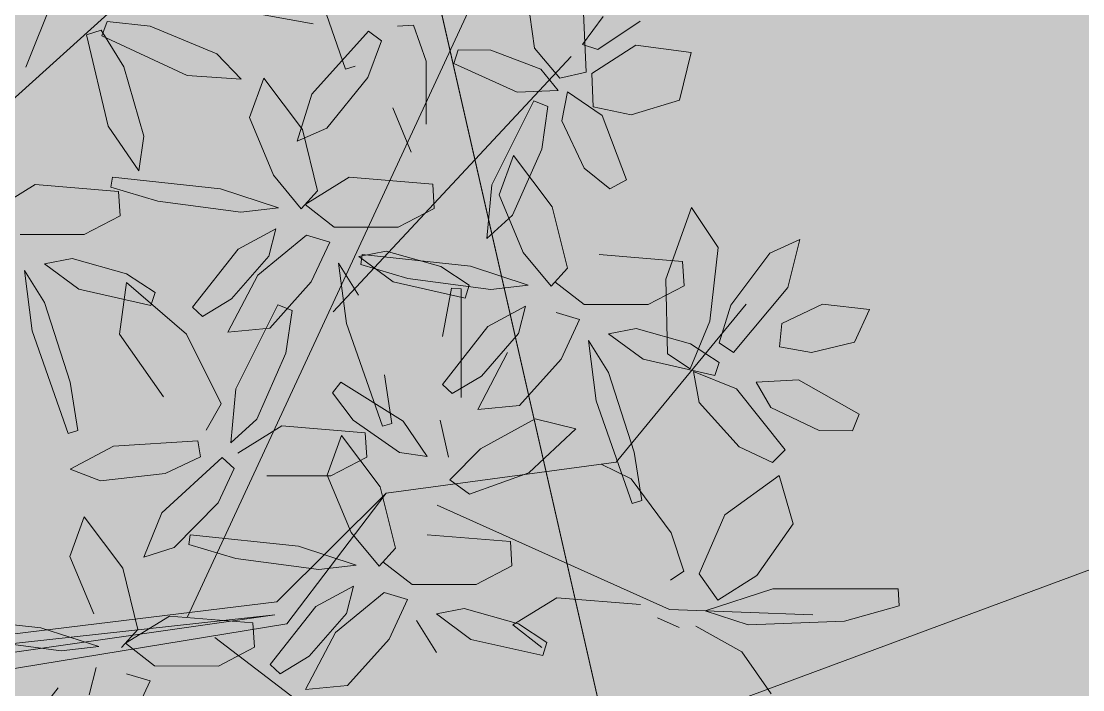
# Model space of a CAD drawing. Header units: inches. Extents: x 218980 to 233865, y 587194 to 599270.
# Drawn here: x 219161.477 to 219166.257, y 587368.45 to 587371.459 of the extents above; entities that cross this region are included whole.
import ezdxf

# ---------------------------------------------------------------- set-up
doc = ezdxf.new("R2010")
doc.units = ezdxf.units.IN
doc.header["$MEASUREMENT"] = 0
doc.linetypes.add('01', pattern=[0])
doc.layers.get('0').update_dxf_attribs({"lineweight": 0})
for name, color, linetype, lineweight in [('Forest and Steep Slope', 66, '01', 0), ('Minor Contour', 250, 'Continuous', 0), ('Proposed Urban Design', 250, 'Continuous', 0)]:
    doc.layers.add(name, color=color, linetype=linetype, lineweight=lineweight)
doc.layers.add('Open Space Within Settlement Active', color=7, linetype='01', lineweight=0, true_color=0xb1d336)
doc.layers.add('Open Space Within Settlement Passive', color=7, linetype='01', lineweight=0, true_color=0xcbe279)

# ---------------------------------------------------------------- blocks, each defined once
blk = doc.blocks.new('tree2')
at = {"color": 44}
for p, q in [((325198.4207, 3048395.6779), (325198.9797, 3048397.0774)), ((325197.5754, 3048394.8242), (325199.687, 3048396.7258)), ((325199.1493, 3048393.2041), (325200.5444, 3048396.2131)), ((325199.8049, 3048394.5767), (325200.8758, 3048395.7266)), ((325201.0785, 3048393.8998), (325201.6643, 3048394.6112)), ((325200.044, 3048393.7599), (325201.0785, 3048393.8998)), ((325199.5519, 3048393.2718), (325200.044, 3048393.7599)), ((325199.5967, 3048393.1727), (325200.044, 3048393.7599)), ((325200.2725, 3048393.7058), (325201.3189, 3048393.2363)), ((325197.6286, 3048393.0376), (325199.5519, 3048393.2718)), ((325197.5858, 3048392.9323), (325199.5429, 3048393.2131)), ((325199.5429, 3048393.2131), (325197.6089, 3048392.9998)), ((325197.6873, 3048392.8592), (325199.5967, 3048393.1727)), ((325199.2727, 3048393.1101), (325200.7782, 3048391.9633))]:
    blk.add_line(p, q, dxfattribs=at)
at = {"color": 62}
for p, q in [((325199.6989, 3048396.1308), (325199.8611, 3048395.6688)), ((325200.7113, 3048395.7635), (325200.6737, 3048396.0304)), ((325200.9286, 3048396.0086), (325200.9441, 3048395.6551)), ((325199.3744, 3048395.9347), (325199.7145, 3048395.8724)), ((325201.0207, 3048395.9059), (325200.9276, 3048395.7793)), ((325200.9966, 3048395.7577), (325201.1868, 3048395.8855)), ((325199.7087, 3048395.5569), (325199.9638, 3048395.8397)), ((325199.9638, 3048395.8397), (325200.0226, 3048395.7961)), ((325200.094, 3048395.863), (325200.1671, 3048395.8663)), ((325200.1671, 3048395.8663), (325200.2235, 3048395.7046)), ((325200.0226, 3048395.7961), (325199.961, 3048395.6307)), ((325200.3478, 3048395.6938), (325200.3682, 3048395.7557)), ((325200.3682, 3048395.7557), (325200.5143, 3048395.7537)), ((325200.5143, 3048395.7537), (325200.7393, 3048395.6681)), ((325200.8248, 3048395.6289), (325200.7113, 3048395.7635)), ((325200.9276, 3048395.7793), (325200.9966, 3048395.7577)), ((325200.9692, 3048395.6498), (325201.1684, 3048395.7771)), ((325201.1684, 3048395.7771), (325201.4167, 3048395.7433)), ((325201.4167, 3048395.7433), (325201.3641, 3048395.5291)), ((325199.2812, 3048395.7381), (325199.3899, 3048395.6243)), ((325200.2235, 3048395.7046), (325200.2237, 3048395.4216)), ((325200.634, 3048395.5655), (325200.3478, 3048395.6938)), ((325199.8611, 3048395.6688), (325199.9039, 3048395.6817)), ((325200.7393, 3048395.6681), (325200.8182, 3048395.5735)), ((325200.9441, 3048395.6551), (325200.8248, 3048395.6289)), ((325200.9753, 3048395.4989), (325200.9692, 3048395.6498)), ((325199.3899, 3048395.6243), (325199.1472, 3048395.6405)), ((325199.4927, 3048395.6285), (325199.4277, 3048395.4506)), ((325199.6664, 3048395.397), (325199.4927, 3048395.6285)), ((325199.961, 3048395.6307), (325199.7769, 3048395.4034)), ((325199.6424, 3048395.3449), (325199.7087, 3048395.5569)), ((325200.8182, 3048395.5735), (325200.634, 3048395.5655)), ((325200.8343, 3048395.4363), (325200.86, 3048395.5673)), ((325200.86, 3048395.5673), (325201.0162, 3048395.46)), ((325200.519, 3048395.1483), (325200.7079, 3048395.5269)), ((325200.7079, 3048395.5269), (325200.7719, 3048395.5012)), ((325200.7719, 3048395.5012), (325200.7448, 3048395.309)), ((325201.3641, 3048395.5291), (325201.1464, 3048395.4626)), ((325200.156, 3048395.2956), (325200.074, 3048395.495)), ((325201.1464, 3048395.4626), (325200.9753, 3048395.4989)), ((325201.0162, 3048395.46), (325201.1258, 3048395.1714)), ((325199.4277, 3048395.4506), (325199.5358, 3048395.1918)), ((325200.9349, 3048395.2227), (325200.8343, 3048395.4363)), ((325199.7769, 3048395.4034), (325199.6424, 3048395.3449)), ((325199.7348, 3048395.1216), (325199.6664, 3048395.397)), ((325200.7448, 3048395.309), (325200.6129, 3048395.0116)), ((325200.6176, 3048395.2806), (325200.5526, 3048395.1027)), ((325200.7914, 3048395.0491), (325200.6176, 3048395.2806)), ((325201.0509, 3048395.1304), (325200.9349, 3048395.2227)), ((325199.298, 3048395.1297), (325198.8112, 3048395.1821)), ((325199.5358, 3048395.1918), (325199.6615, 3048395.0399)), ((325199.6784, 3048395.0594), (325199.8773, 3048395.182)), ((325199.8773, 3048395.182), (325200.253, 3048395.151)), ((325201.1258, 3048395.1714), (325201.0509, 3048395.1304)), ((325198.8044, 3048395.1379), (325199.0159, 3048395.075)), ((325198.8381, 3048395.1183), (325198.845, 3048395.0087)), ((325199.5586, 3048395.0445), (325199.298, 3048395.1297)), ((325199.6615, 3048395.0399), (325199.7348, 3048395.1216)), ((325200.253, 3048395.151), (325200.2599, 3048395.0414)), ((325200.4962, 3048394.9062), (325200.519, 3048395.1483)), ((325199.0159, 3048395.075), (325199.3898, 3048395.0252)), ((325200.5526, 3048395.1027), (325200.6608, 3048394.8438)), ((325199.3898, 3048395.0252), (325199.5586, 3048395.0445)), ((325199.81, 3048394.9576), (325199.6784, 3048395.0594)), ((325200.2599, 3048395.0414), (325200.0981, 3048394.9572)), ((325201.3023, 3048394.724), (325201.4178, 3048395.0463)), ((325201.4178, 3048395.0463), (325201.5384, 3048394.866)), ((325198.845, 3048395.0087), (325198.6833, 3048394.9245)), ((325200.6129, 3048395.0116), (325200.4962, 3048394.9062)), ((325199.5463, 3048394.9502), (325199.3765, 3048394.8592)), ((325199.5147, 3048394.8277), (325199.5463, 3048394.9502)), ((325200.0981, 3048394.9572), (325199.81, 3048394.9576)), ((325199.6842, 3048394.9216), (325199.4649, 3048394.7414)), ((325199.7894, 3048394.8906), (325199.6842, 3048394.9216)), ((325199.7064, 3048394.7118), (325199.7894, 3048394.8906)), ((325201.771, 3048394.8411), (325201.9064, 3048394.9026)), ((325201.9064, 3048394.9026), (325201.8522, 3048394.6858)), ((325199.3765, 3048394.8592), (325199.1717, 3048394.5982)), ((325200.0441, 3048394.8493), (325199.92, 3048394.8252)), ((325199.9361, 3048394.8341), (325199.9293, 3048394.79)), ((325200.4229, 3048394.7817), (325199.9361, 3048394.8341)), ((325200.2897, 3048394.7809), (325200.0441, 3048394.8493)), ((325201.0023, 3048394.834), (325201.3779, 3048394.8031)), ((325201.5384, 3048394.866), (325201.5002, 3048394.5348)), ((325201.5958, 3048394.6068), (325201.771, 3048394.8411)), ((325198.5051, 3048394.7925), (325198.6603, 3048394.6783)), ((325198.8748, 3048394.7482), (325198.6292, 3048394.8166)), ((325199.3473, 3048394.6355), (325199.5147, 3048394.8277)), ((325199.8296, 3048394.7958), (325199.8648, 3048394.5238)), ((325199.9196, 3048394.6516), (325199.8296, 3048394.7958)), ((325199.92, 3048394.8252), (325200.0752, 3048394.711)), ((325199.9293, 3048394.79), (325200.1408, 3048394.7271)), ((325201.3779, 3048394.8031), (325201.3848, 3048394.6934)), ((325199.0028, 3048394.6639), (325198.8748, 3048394.7482)), ((325199.4649, 3048394.7414), (325199.3307, 3048394.485)), ((325200.4177, 3048394.6966), (325200.2897, 3048394.7809)), ((325200.6836, 3048394.6965), (325200.4229, 3048394.7817)), ((325198.8736, 3048394.7081), (325198.8422, 3048394.4764)), ((325199.1445, 3048394.476), (325198.8736, 3048394.7081)), ((325199.5193, 3048394.5028), (325199.7064, 3048394.7118)), ((325200.0752, 3048394.711), (325200.3989, 3048394.6384)), ((325200.1408, 3048394.7271), (325200.5147, 3048394.6773)), ((325200.3989, 3048394.6384), (325200.4177, 3048394.6966)), ((325200.5147, 3048394.6773), (325200.6836, 3048394.6965)), ((325201.3848, 3048394.6934), (325201.2231, 3048394.6093)), ((325198.6603, 3048394.6783), (325198.9841, 3048394.6057)), ((325198.9841, 3048394.6057), (325199.0028, 3048394.6639)), ((325200.3371, 3048394.6824), (325200.2969, 3048394.4654)), ((325200.3817, 3048394.6803), (325200.3371, 3048394.6824)), ((325201.8522, 3048394.6858), (325201.6071, 3048394.394)), ((325199.1717, 3048394.5982), (325199.2161, 3048394.5562)), ((325199.2161, 3048394.5562), (325199.3473, 3048394.6355)), ((325199.3665, 3048394.2297), (325199.5554, 3048394.6082)), ((325199.5554, 3048394.6082), (325199.6195, 3048394.5825)), ((325201.5433, 3048394.4375), (325201.5958, 3048394.6068)), ((325201.825, 3048394.5236), (325202.009, 3048394.6113)), ((325202.009, 3048394.6113), (325202.2192, 3048394.5877)), ((325199.6195, 3048394.5825), (325199.5924, 3048394.3903)), ((325202.2192, 3048394.5877), (325202.1525, 3048394.44)), ((325199.3307, 3048394.485), (325199.5193, 3048394.5028)), ((325199.8648, 3048394.5238), (325200.0269, 3048394.0618)), ((325200.5014, 3048394.5113), (325200.2966, 3048394.2502)), ((325201.8152, 3048394.4195), (325201.825, 3048394.5236)), ((325198.4499, 3048394.4911), (325198.6121, 3048394.0291)), ((325198.8422, 3048394.4764), (325199.0411, 3048394.1937)), ((325199.2998, 3048394.1626), (325199.1445, 3048394.476)), ((325201.6071, 3048394.394), (325201.5433, 3048394.4375)), ((325201.9587, 3048394.3943), (325201.8152, 3048394.4195)), ((325202.1525, 3048394.44), (325201.9587, 3048394.3943)), ((325199.5924, 3048394.3903), (325199.4605, 3048394.093)), ((325199.8391, 3048394.2602), (325199.8021, 3048394.2116)), ((325200.1203, 3048394.0841), (325199.8391, 3048394.2602)), ((325200.0697, 3048394.0747), (325200.0355, 3048394.2927)), ((325201.7096, 3048394.2606), (325201.8999, 3048394.2709)), ((325201.8999, 3048394.2709), (325202.1733, 3048394.116)), ((325199.3437, 3048393.9875), (325199.3665, 3048394.2297)), ((325199.8021, 3048394.2116), (325199.8947, 3048394.0895)), ((325200.2966, 3048394.2502), (325200.341, 3048394.2083)), ((325199.233, 3048394.0445), (325199.2998, 3048394.1626)), ((325202.1733, 3048394.116), (325202.1427, 3048394.0407)), ((325199.4605, 3048394.093), (325199.3437, 3048393.9875)), ((325199.8947, 3048394.0895), (325200.1036, 3048393.9433)), ((325200.0269, 3048394.0618), (325200.0697, 3048394.0747)), ((325198.6121, 3048394.0291), (325198.6548, 3048394.042)), ((325199.3751, 3048393.9407), (325199.574, 3048394.0633)), ((325199.574, 3048394.0633), (325199.9497, 3048394.0323)), ((325199.8428, 3048394.02), (325199.7778, 3048393.8421)), ((325200.0165, 3048393.7886), (325199.8428, 3048394.02)), ((325199.9497, 3048394.0323), (325199.9566, 3048393.9227)), ((325202.1427, 3048394.0407), (325201.993, 3048394.0426)), ((325198.6201, 3048393.8678), (325198.8159, 3048393.9726)), ((325198.8159, 3048393.9726), (325199.1961, 3048393.9956)), ((325199.1961, 3048393.9956), (325199.2074, 3048393.9233)), ((325199.2074, 3048393.9233), (325199.0477, 3048393.8485)), ((325199.9566, 3048393.9227), (325199.7948, 3048393.8385)), ((325199.0332, 3048393.6725), (325199.3054, 3048393.921)), ((325199.3054, 3048393.921), (325199.3598, 3048393.8721)), ((325198.757, 3048393.8153), (325198.6201, 3048393.8678)), ((325199.0477, 3048393.8485), (325198.757, 3048393.8153)), ((325199.3598, 3048393.8721), (325199.2867, 3048393.7173)), ((325199.7948, 3048393.8385), (325199.5067, 3048393.8389)), ((325199.2867, 3048393.7173), (325199.0885, 3048393.5153)), ((325198.6835, 3048393.6538), (325198.6185, 3048393.4759)), ((325198.8572, 3048393.4223), (325198.6835, 3048393.6538)), ((325198.9519, 3048393.4727), (325199.0332, 3048393.6725)), ((325199.1612, 3048393.5736), (325199.1544, 3048393.5294)), ((325199.6481, 3048393.5212), (325199.1612, 3048393.5736)), ((325199.0885, 3048393.5153), (325198.9519, 3048393.4727)), ((325199.1544, 3048393.5294), (325199.366, 3048393.4666)), ((325198.6185, 3048393.4759), (325198.7266, 3048393.2171)), ((325199.366, 3048393.4666), (325199.7399, 3048393.4167)), ((325198.9256, 3048393.1469), (325198.8572, 3048393.4223)), ((325198.4888, 3048393.155), (325198.0019, 3048393.2074)), ((325198.8691, 3048393.0847), (325199.0681, 3048393.2073)), ((325199.0681, 3048393.2073), (325199.4438, 3048393.1763)), ((325199.4438, 3048393.1763), (325199.4507, 3048393.0667)), ((325198.7494, 3048393.0698), (325198.4888, 3048393.155)), ((325198.8523, 3048393.0652), (325198.9256, 3048393.1469)), ((325198.2067, 3048393.1003), (325198.5806, 3048393.0505)), ((325198.5806, 3048393.0505), (325198.7494, 3048393.0698)), ((325199.0008, 3048392.9829), (325198.8691, 3048393.0847)), ((325199.4507, 3048393.0667), (325199.2889, 3048392.9825)), ((325198.7055, 3048392.8531), (325198.7371, 3048392.9755)), ((325199.2889, 3048392.9825), (325199.0008, 3048392.9829)), ((325198.9802, 3048392.9159), (325198.875, 3048392.9469)), ((325198.8972, 3048392.7371), (325198.9802, 3048392.9159))]:
    blk.add_line(p, q, dxfattribs=at)
at = {"color": 60}
for p, q in [((325198.7636, 3048395.8188), (325198.7875, 3048395.8836)), ((325198.7875, 3048395.8836), (325198.9804, 3048395.8618)), ((325198.6942, 3048395.8233), (325198.7599, 3048395.8446)), ((325198.7599, 3048395.8446), (325198.8622, 3048395.6797)), ((325198.9804, 3048395.8618), (325199.2812, 3048395.7381)), ((325198.7919, 3048395.4117), (325198.6942, 3048395.8233)), ((325199.1472, 3048395.6405), (325198.7636, 3048395.8188)), ((325198.8622, 3048395.6797), (325198.9516, 3048395.3669)), ((325198.9296, 3048395.2112), (325198.7919, 3048395.4117)), ((325198.9516, 3048395.3669), (325198.9296, 3048395.2112)), ((325198.8112, 3048395.1821), (325198.8044, 3048395.1379)), ((325198.2635, 3048395.0267), (325198.4625, 3048395.1492)), ((325198.4625, 3048395.1492), (325198.8381, 3048395.1183)), ((325198.6833, 3048394.9245), (325198.3951, 3048394.9249)), ((325198.6292, 3048394.8166), (325198.5051, 3048394.7925)), ((325198.4147, 3048394.763), (325198.4499, 3048394.4911)), ((325198.5047, 3048394.6189), (325198.4147, 3048394.763)), ((325198.6206, 3048394.26), (325198.5047, 3048394.6189)), ((325198.6548, 3048394.042), (325198.6206, 3048394.26))]:
    blk.add_line(p, q, dxfattribs=at)
at = {"color": 64}
for p, q in [((325200.8597, 3048394.7736), (325200.7914, 3048395.0491)), ((325200.6608, 3048394.8438), (325200.7865, 3048394.6919)), ((325200.7865, 3048394.6919), (325200.8597, 3048394.7736)), ((325200.935, 3048394.6097), (325200.8033, 3048394.7115)), ((325201.3108, 3048394.3874), (325201.3023, 3048394.724)), ((325200.381, 3048394.1906), (325200.3817, 3048394.6803)), ((325200.6713, 3048394.6023), (325200.5014, 3048394.5113)), ((325200.6396, 3048394.4798), (325200.6713, 3048394.6023)), ((325201.2231, 3048394.6093), (325200.935, 3048394.6097)), ((325200.9144, 3048394.5427), (325200.8091, 3048394.5737)), ((325200.8313, 3048394.3639), (325200.9144, 3048394.5427)), ((325201.169, 3048394.5014), (325201.0449, 3048394.4773)), ((325201.4146, 3048394.433), (325201.169, 3048394.5014)), ((325201.5002, 3048394.5348), (325201.412, 3048394.3193)), ((325200.4722, 3048394.2875), (325200.6396, 3048394.4798)), ((325201.0449, 3048394.4773), (325201.2001, 3048394.3631)), ((325200.9545, 3048394.4478), (325200.9897, 3048394.1759)), ((325201.0445, 3048394.3037), (325200.9545, 3048394.4478)), ((325201.5426, 3048394.3486), (325201.4146, 3048394.433)), ((325200.5899, 3048394.3934), (325200.4557, 3048394.137)), ((325200.6442, 3048394.1549), (325200.8313, 3048394.3639)), ((325201.2001, 3048394.3631), (325201.5239, 3048394.2905)), ((325201.412, 3048394.3193), (325201.3108, 3048394.3874)), ((325201.4267, 3048394.308), (325201.6209, 3048394.23)), ((325201.4524, 3048394.1679), (325201.4267, 3048394.308)), ((325201.5239, 3048394.2905), (325201.5426, 3048394.3486)), ((325200.341, 3048394.2083), (325200.4722, 3048394.2875)), ((325201.1604, 3048393.9447), (325201.0445, 3048394.3037)), ((325201.7757, 3048394.1458), (325201.7096, 3048394.2606)), ((325201.6209, 3048394.23), (325201.8401, 3048393.9559)), ((325200.9897, 3048394.1759), (325201.1519, 3048393.7139)), ((325201.6337, 3048393.969), (325201.4524, 3048394.1679)), ((325200.4557, 3048394.137), (325200.6442, 3048394.1549)), ((325201.993, 3048394.0426), (325201.7757, 3048394.1458)), ((325200.2287, 3048393.9248), (325200.1203, 3048394.0841)), ((325200.2867, 3048394.0883), (325200.3237, 3048393.9225)), ((325200.7138, 3048394.0955), (325200.4678, 3048393.9607)), ((325200.8975, 3048394.0496), (325200.7138, 3048394.0955)), ((325200.6857, 3048393.8524), (325200.8975, 3048394.0496)), ((325200.1036, 3048393.9433), (325200.2287, 3048393.9248)), ((325200.4678, 3048393.9607), (325200.33, 3048393.8197)), ((325201.1947, 3048393.7267), (325201.1604, 3048393.9447)), ((325201.7828, 3048393.8982), (325201.6337, 3048393.969)), ((325201.8401, 3048393.9559), (325201.7828, 3048393.8982)), ((325201.1462, 3048393.8243), (325201.012, 3048393.8915)), ((325199.7778, 3048393.8421), (325199.8859, 3048393.5833)), ((325200.4189, 3048393.7554), (325200.6857, 3048393.8524)), ((325201.569, 3048393.6634), (325201.8134, 3048393.8392)), ((325201.8134, 3048393.8392), (325201.8766, 3048393.6217)), ((325200.0849, 3048393.5131), (325200.0165, 3048393.7886)), ((325200.33, 3048393.8197), (325200.4189, 3048393.7554)), ((325201.3262, 3048393.582), (325201.1462, 3048393.8243)), ((325201.1519, 3048393.7139), (325201.1947, 3048393.7267)), ((325201.4531, 3048393.3967), (325201.569, 3048393.6634)), ((325201.8766, 3048393.6217), (325201.7122, 3048393.3893)), ((325199.8859, 3048393.5833), (325200.0116, 3048393.4314)), ((325200.2274, 3048393.5735), (325200.603, 3048393.5425)), ((325200.603, 3048393.5425), (325200.6099, 3048393.4329)), ((325201.384, 3048393.4099), (325201.3262, 3048393.582)), ((325199.9087, 3048393.436), (325199.6481, 3048393.5212)), ((325200.0116, 3048393.4314), (325200.0849, 3048393.5131)), ((325200.1601, 3048393.3491), (325200.0284, 3048393.4509)), ((325199.7399, 3048393.4167), (325199.9087, 3048393.436)), ((325200.6099, 3048393.4329), (325200.4482, 3048393.3488)), ((325201.3235, 3048393.3687), (325201.384, 3048393.4099)), ((325201.5371, 3048393.2788), (325201.4531, 3048393.3967)), ((325200.4482, 3048393.3488), (325200.1601, 3048393.3491)), ((325201.7122, 3048393.3893), (325201.5371, 3048393.2788)), ((325199.8964, 3048393.3417), (325199.7265, 3048393.2508)), ((325200.0342, 3048393.3131), (325199.815, 3048393.1329)), ((325199.8648, 3048393.2193), (325199.8964, 3048393.3417)), ((325200.1395, 3048393.2821), (325200.0342, 3048393.3131)), ((325201.4795, 3048393.2314), (325201.7847, 3048393.3297)), ((325201.7847, 3048393.3297), (325202.3489, 3048393.3298)), ((325202.3489, 3048393.3298), (325202.3541, 3048393.2527)), ((325200.0565, 3048393.1033), (325200.1395, 3048393.2821)), ((325200.6134, 3048393.1672), (325200.8124, 3048393.2897)), ((325200.8124, 3048393.2897), (325201.188, 3048393.2588)), ((325199.7265, 3048393.2508), (325199.5217, 3048392.9897)), ((325199.6974, 3048393.027), (325199.8648, 3048393.2193)), ((325200.3942, 3048393.2409), (325200.27, 3048393.2167)), ((325200.27, 3048393.2167), (325200.4252, 3048393.1025)), ((325200.6398, 3048393.1725), (325200.3942, 3048393.2409)), ((325201.3189, 3048393.2363), (325201.9641, 3048393.2128)), ((325201.6729, 3048393.1672), (325201.4795, 3048393.2314)), ((325202.3541, 3048393.2527), (325202.1067, 3048393.1838)), ((325200.2697, 3048393.0431), (325200.1796, 3048393.1873)), ((325200.7451, 3048393.0654), (325200.6134, 3048393.1672)), ((325200.7677, 3048393.0881), (325200.6398, 3048393.1725)), ((325201.2658, 3048393.1995), (325201.3623, 3048393.1564)), ((325201.6447, 3048393.0459), (325201.4384, 3048393.1617)), ((325202.1067, 3048393.1838), (325201.6729, 3048393.1672)), ((325199.815, 3048393.1329), (325199.6808, 3048392.8765)), ((325199.8693, 3048392.8944), (325200.0565, 3048393.1033)), ((325200.4252, 3048393.1025), (325200.749, 3048393.03)), ((325200.749, 3048393.03), (325200.7677, 3048393.0881)), ((325199.5662, 3048392.9478), (325199.6974, 3048393.027)), ((325201.7778, 3048392.8571), (325201.6447, 3048393.0459)), ((325199.5217, 3048392.9897), (325199.5662, 3048392.9478)), ((325198.5673, 3048392.8845), (325198.3625, 3048392.6235)), ((325199.6808, 3048392.8765), (325199.8693, 3048392.8944))]:
    blk.add_line(p, q, dxfattribs=at)

msp = doc.modelspace()

# ---------------------------------------------------------------- hatches: boundary and pattern name
at = {"layer": 'Forest and Steep Slope'}
h = msp.add_hatch(color=256, dxfattribs=at)
h.dxf.hatch_style = 1
edge = h.paths.add_edge_path()
edge.add_line((219215.1915, 587388.4447), (219212.431, 587396.6223))
edge.add_line((219212.431, 587396.6223), (219210.3503, 587403.2436))
edge.add_line((219210.3503, 587403.2436), (219208.4956, 587407.4898))
edge.add_line((219208.4956, 587407.4898), (219203.4035, 587419.3096))
edge.add_arc((219279.5203, 587354.4541), 100, 139.567252, 152.79759)
edge.add_line((219190.5806, 587400.1677), (219188.5075, 587396.1342))
edge.add_arc((219148.4846, 587416.7053), 45, 319.37607, 332.79759, ccw=False)
edge.add_line((219182.6396, 587387.4062), (219178.9165, 587383.0661))
edge.add_arc((219159.9415, 587399.3434), 25, 291.99074, 319.37607, ccw=False)
edge.add_line((219169.3029, 587376.1623), (219162.8952, 587373.5746))
edge.add_line((219162.8952, 587373.5746), (219166.1553, 587359.2846))
edge.add_line((219166.1553, 587359.2846), (219182.0733, 587360.4554))
edge.add_line((219182.0733, 587360.4554), (219185.9477, 587349.3214))
edge.add_line((219185.9477, 587349.3214), (219219.5001, 587319.3424))
edge.add_line((219219.5001, 587319.3424), (219222.2836, 587310.4277))
edge.add_line((219222.2836, 587310.4277), (219227.0983, 587308.0203))
edge.add_line((219227.0983, 587308.0203), (219234.2451, 587307.4937))
edge.add_line((219234.2451, 587307.4937), (219256.8978, 587303.2432))
edge.add_line((219256.8978, 587303.2432), (219268.6647, 587271.8658))
edge.add_line((219268.6647, 587271.8658), (219292.9992, 587267.6253))
edge.add_arc((219297.3717, 587282.8386), 15.8292, 120.00452, 253.96462, ccw=False)
edge.add_line((219289.456, 587296.5465), (219306.4256, 587305.921))
edge.add_line((219306.4256, 587305.921), (219345.733, 587324.3151))
edge.add_line((219345.733, 587324.3151), (219343.2185, 587326.7932))
edge.add_line((219343.2185, 587326.7932), (219337.0648, 587324.9413))
edge.add_line((219337.0648, 587324.9413), (219328.9523, 587324.6664))
edge.add_line((219328.9523, 587324.6664), (219314.0446, 587319.777))
edge.add_line((219314.0446, 587319.777), (219313.1639, 587319.4881))
edge.add_line((219313.1639, 587319.4881), (219303.7012, 587322.4558))
edge.add_line((219303.7012, 587322.4558), (219292.0564, 587319.2731))
edge.add_line((219292.0564, 587319.2731), (219286.9367, 587317.7652))
edge.add_line((219286.9367, 587317.7652), (219283.4065, 587315.4833))
edge.add_line((219283.4065, 587315.4833), (219277.8085, 587316.2412))
edge.add_line((219277.8085, 587316.2412), (219272.5501, 587316.4714))
edge.add_line((219272.5501, 587316.4714), (219268.5981, 587317.5913))
edge.add_line((219268.5981, 587317.5913), (219258.547, 587318.7561))
edge.add_line((219258.547, 587318.7561), (219246.3188, 587318.6593))
edge.add_line((219246.3188, 587318.6593), (219241.7024, 587321.518))
edge.add_line((219241.7024, 587321.518), (219238.1051, 587327.5887))
edge.add_line((219238.1051, 587327.5887), (219234.4146, 587332.8722))
edge.add_line((219234.4146, 587332.8722), (219220.1346, 587334.4345))
edge.add_line((219220.1346, 587334.4345), (219211.1727, 587342.6901))
edge.add_line((219211.1727, 587342.6901), (219208.6555, 587346.1203))
edge.add_line((219208.6555, 587346.1203), (219201.3566, 587353.6026))
edge.add_line((219201.3566, 587353.6026), (219185.7022, 587357.123))
edge.add_line((219185.7022, 587357.123), (219194.9374, 587367.8597))
edge.add_line((219194.9374, 587367.8597), (219208.172, 587370.7379))
edge.add_line((219208.172, 587370.7379), (219215.245, 587375.7627))
edge.add_line((219215.245, 587375.7627), (219218.5954, 587381.214))
edge.add_line((219218.5954, 587381.214), (219215.1915, 587388.4447))
at = {"layer": 'Open Space Within Settlement Passive'}
h = msp.add_hatch(color=256, dxfattribs=at)
h.dxf.hatch_style = 1
edge = h.paths.add_edge_path()
edge.add_line((219140.1813, 587431.4932), (219143.0784, 587435.3559))
edge.add_line((219143.0784, 587435.3559), (219151.218, 587438.253))
edge.add_line((219151.218, 587438.253), (219159.3576, 587437.5632))
edge.add_line((219159.3576, 587437.5632), (219166.2556, 587437.0114))
edge.add_line((219166.2556, 587437.0114), (219169.4286, 587436.1837))
edge.add_line((219169.4286, 587436.1837), (219170.8082, 587435.08))
edge.add_line((219170.8082, 587435.08), (219170.9462, 587433.5625))
edge.add_line((219170.9462, 587433.5625), (219170.1184, 587432.183))
edge.add_line((219170.1184, 587432.183), (219173.6324, 587427.9175))
edge.add_line((219173.6324, 587427.9175), (219176.1502, 587431.8983))
edge.add_line((219176.1502, 587431.8983), (219176.6111, 587433.0469))
edge.add_spline(control_points=[(219176.6111, 587433.0469), (219176.3613, 587433.1191), (219175.6676, 587433.3195), (219174.1382, 587433.4716), (219172.0815, 587434.0898), (219171.3911, 587437.305), (219165.4199, 587437.5801), (219159.6056, 587438.2803), (219153.4487, 587438.9147), (219148.6198, 587438.209), (219145.1139, 587436.5719), (219141.5704, 587435.7533), (219137.4173, 587435.9902), (219133.079, 587433.239), (219127.956, 587431.3273), (219123.2153, 587429.6453), (219119.0486, 587426.1485), (219118.4458, 587422.5345), (219118.2646, 587420.3876)], knot_values=[1.689723, 1.689723, 1.689723, 1.689723, 2.465795, 3.84489, 6.409217, 8.035211, 12.713169, 20.89333, 27.373534, 30.788262, 35.429791, 38.892399, 41.604678, 47.675557, 53.577853, 58.134193, 62.766609, 68.949421, 68.949421, 68.949421, 68.949421], degree=3, periodic=0)
edge.add_arc((219113.1803, 587420.797), 5.1008, 329.1527, 355.3962, ccw=False)
edge.add_spline(control_points=[(219117.5595, 587418.1816), (219117.311, 587417.9981), (219117.0592, 587417.8148), (219115.6155, 587416.7779), (219114.3612, 587415.9315), (219113.0734, 587415.1182)], knot_values=[62.991537, 62.991537, 62.991537, 62.991537, 63.687297, 63.687297, 66.933803, 66.933803, 66.933803, 66.933803], degree=3, periodic=0)
edge.add_line((219113.0734, 587415.1182), (219108.8316, 587410.2457))
edge.add_line((219108.8316, 587410.2457), (219121.3858, 587418.3851))
edge.add_line((219121.3858, 587418.3851), (219131.043, 587423.2135))
edge.add_line((219131.043, 587423.2135), (219134.492, 587425.6967))
edge.add_line((219134.492, 587425.6967), (219140.1813, 587431.4932))
h.paths.add_polyline_path([(219167.2951, 587417.8975), (219173.6324, 587427.9175), (219170.1184, 587432.183), (219163.4964, 587430.1136), (219154.9429, 587426.8027), (219154.529, 587426.8027), (219150.3903, 587423.0779), (219146.6654, 587418.9392), (219143.3543, 587412.5933), (219140.8711, 587407.7648), (219135.2147, 587395.7627), (219132.4555, 587386.1058), (219131.9037, 587381.6912), (219131.076, 587374.3796), (219131.076, 587366.6541), (219131.9848, 587356.7714), (219166.1553, 587359.2846), (219162.8952, 587373.5746), (219158.7677, 587371.9078, -0.088747), (219150.1499, 587370.0999), (219140.8439, 587369.823), (219139.516, 587379.6903), (219140.486, 587385.3884), (219147.8816, 587387.207), (219154.8229, 587390.2764), (219147.9853, 587398.8492), (219158.4472, 587408.2903)])

# ---------------------------------------------------------------- linework, layer by layer
at = {"layer": 'Forest and Steep Slope'}
msp.add_lwpolyline([(219178.9165, 587383.0661, -0.120063), (219169.3029, 587376.1623), (219162.8952, 587373.5746), (219166.1553, 587359.2846), (219182.0733, 587360.4554), (219185.9477, 587349.3214), (219219.5001, 587319.3424), (219222.2836, 587310.4277)], format="xyb", dxfattribs=at)
at = {"layer": 'Minor Contour'}
msp.add_lwpolyline([(219116.92, 587353.112), (219122.227, 587357.414), (219124.6693, 587360.741), (219127.2901, 587364.0132), (219129.659, 587367.1344), (219133.3887, 587369.6011), (219137.0651, 587370.5282), (219141.0024, 587369.8132), (219144.282, 587369.879), (219147.5526, 587369.8847), (219150.1298, 587368.9194), (219152.6353, 587366.1666), (219155.6778, 587365.7375), (219158.3981, 587366.0951), (219162.769, 587367.558), (219162.837, 587367.709), (219168.23, 587369.71), (219177.706, 587372.456), (219177.747, 587372.482), (219186.507, 587376.76), (219188.3434, 587378.5793), (219189.7704, 587380.9085)], dxfattribs=at)
at = {"layer": 'Open Space Within Settlement Active'}
msp.add_lwpolyline([(219131.9037, 587381.6912), (219131.076, 587374.3796), (219131.076, 587366.6541), (219131.9848, 587356.7714), (219166.1553, 587359.2846), (219162.8952, 587373.5746), (219158.7677, 587371.9078, -0.088747), (219150.1499, 587370.0999), (219140.8439, 587369.823), (219139.516, 587379.6903), (219140.486, 587385.3884)], format="xyb", dxfattribs=at)

# ---------------------------------------------------------------- block references
at = {"layer": 'Proposed Urban Design'}
msp.add_blockref('tree2', (-106036.9229, -2461024.4259), dxfattribs=at)

doc.saveas('drawing.dxf')
